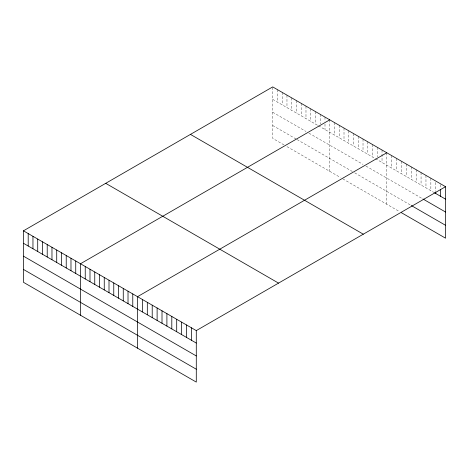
<?xml version="1.0" encoding="UTF-8"?>
<svg xmlns="http://www.w3.org/2000/svg" width="469" height="469" viewBox="0 0 469 469"><rect width="100%" height="100%" fill="white"/><g stroke="black" fill="none" stroke-linecap="round" stroke-linejoin="round"><path stroke-width="0.35" stroke-dasharray="2.35 1.76" d="M272.712 99.369L317.865 125.434M318.457 125.78L374.901 158.37M375.493 158.71L433.919 192.442M272.712 112.243L305.981 131.455M308.954 133.173L363.018 164.385M365.99 166.102L422.288 198.604M272.712 125.516L296.472 139.234M297.07 139.58L352.325 171.478M354.699 172.85L410.656 205.158M283.997 144.909L272.712 138.396L272.712 86.906M286.969 146.627L340.441 177.499M342.816 178.871L399.641 211.677M440.655 184.563L440.655 188.022M435.754 182.429L435.754 191.422M430.859 178.214L430.859 190.672M425.963 175.388L425.963 187.846M421.062 172.563L421.062 185.021M416.167 169.731L416.167 182.189M411.272 166.905L411.272 179.363M406.371 164.08L406.371 176.537M401.476 161.254L401.476 173.712M396.581 158.422L396.581 170.88M391.679 155.597L391.679 168.054M386.784 152.771L386.784 204.255M382.03 150.027L382.03 162.485M377.275 147.284L377.275 156.968M372.527 144.534L372.527 156.998M367.772 141.79L367.772 154.248M363.018 139.047L363.018 151.505M358.263 136.303L358.263 148.761M353.515 133.559L353.515 146.017M348.76 130.816L348.76 143.274M344.006 128.072L344.006 140.53M339.251 125.329L339.251 137.786M334.497 122.585L334.497 135.043M329.748 119.841L329.748 171.326M324.994 117.098L324.994 121.248M324.994 124.015L324.994 129.555M320.239 114.348L320.239 124.039M315.485 111.604L315.485 124.062M310.736 108.861L310.736 121.319M305.981 106.117L305.981 118.575M301.227 103.373L301.227 115.831M296.472 100.63L296.472 113.088M291.724 97.886L291.724 110.344M286.969 95.143L286.969 107.6M282.215 92.399L282.215 104.857M277.46 89.655L277.46 102.113"/><path stroke-width="0.7" d="M445.55 186.697L196.288 330.604L196.288 382.094L23.45 282.303L23.45 230.818L272.712 86.906L445.55 186.697L445.55 238.182L401.476 212.738M329.748 119.841L80.486 263.748L80.486 315.232M386.784 152.771L137.523 296.678L137.523 348.162M434.529 192.794L445.55 199.155M422.903 198.956L445.55 212.035M411.272 205.51L445.55 225.302M190.455 134.398L363.293 234.189M105.707 183.326L278.545 283.118M23.45 230.818L196.288 330.604M23.45 243.276L196.288 343.062M23.45 256.156L196.288 355.942M23.45 269.423L196.288 369.214M440.655 189.406L440.655 196.329M435.754 192.114L435.754 193.504M191.393 327.778L191.393 340.236M186.498 324.953L186.498 337.41M181.597 322.121L181.597 334.585M176.702 319.295L176.702 331.753M171.806 316.469L171.806 328.927M166.905 313.644L166.905 326.102M162.01 310.812L162.01 323.27M157.115 307.986L157.115 320.444M152.214 305.161L152.214 317.619M147.319 302.335L147.319 314.793M142.424 299.503L142.424 311.961M132.774 293.934L132.774 306.392M128.019 291.19L128.019 303.648M123.265 288.447L123.265 300.905M118.51 285.703L118.51 298.161M113.762 282.959L113.762 295.417M109.007 280.21L109.007 292.668M104.253 277.466L104.253 289.924M99.498 274.723L99.498 287.18M94.75 271.979L94.75 284.437M89.995 269.235L89.995 281.693M85.241 266.492L85.241 278.949M75.732 261.004L75.732 273.462M70.983 258.261L70.983 270.719M66.229 255.517L66.229 267.975M61.474 252.768L61.474 265.231M56.72 250.024L56.72 262.482M51.971 247.28L51.971 259.738M47.217 244.537L47.217 256.994M42.462 241.793L42.462 254.251M37.708 239.049L37.708 251.507M32.959 236.306L32.959 248.763M28.204 233.562L28.204 246.02"/></g></svg>
